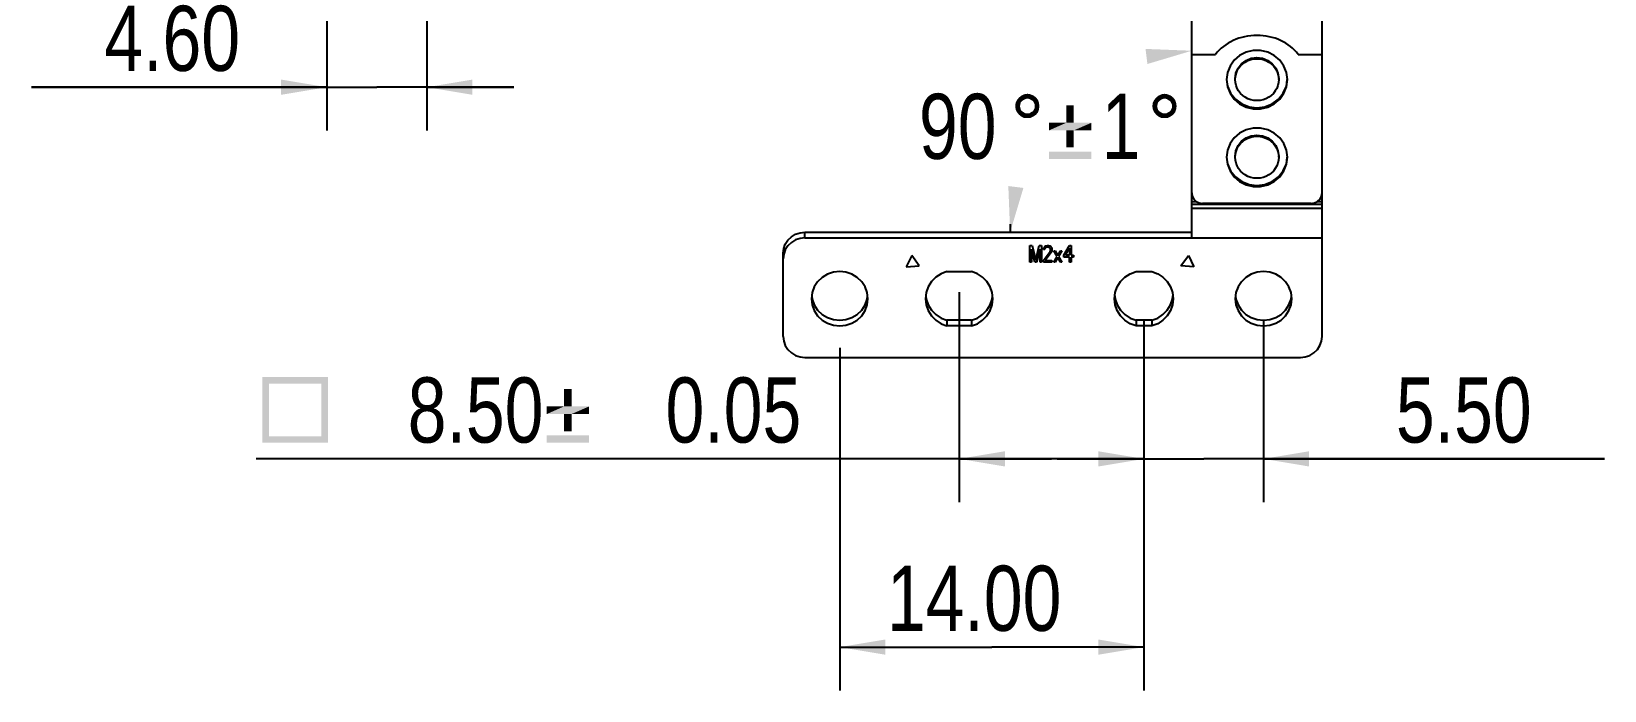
# Model space of a CAD drawing. Header units: millimetres. Extents: x 0 to 420, y 0 to 297.
# Drawn here: x 167.9 to 240.3, y 124.4 to 154.7 of the extents above; entities that cross this region are included whole.
import ezdxf
from ezdxf.enums import TextEntityAlignment as Align

# ---------------------------------------------------------------- set-up
doc = ezdxf.new("R2010")
doc.units = ezdxf.units.MM
doc.header["$LTSCALE"] = 23.1
doc.layers.get('0').update_dxf_attribs({"linetype": 'CONTINUOUS'})
doc.layers.add('ASSEM_MEM', color=7, linetype='CONTINUOUS')
doc.styles.get("Standard").update_dxf_attribs({"font": 'txt', "width": 0.8})
doc.dimstyles.new('DIMSTYLE_1', dxfattribs={"dimtxt": 3, "dimasz": 2.1, "dimexe": 2, "dimexo": 1, "dimgap": 0.75, "dimtad": 1, "dimzin": 0, "dimdsep": 46, "dimtxsty": 'STANDARD', "dimblk": '_FILLED', "dimblk1": '_FILLED', "dimblk2": '_FILLED', "dimcen": 0.09, "dimazin": 0, "dimtol": 1, "dimtp": 0.05, "dimtm": 0.05, "dimtfac": 1, "dimtofl": 0, "dimtmove": 0, "dimatfit": 3, "dimldrblk": '_FILLED', "dimfxl": 1, "dimtolj": 1, "dimtzin": 0, "dimarcsym": 0})
doc.dimstyles.new('DIMSTYLE_2', dxfattribs={"dimtxt": 3, "dimasz": 2.1, "dimexe": 2, "dimexo": 1, "dimgap": 0.75, "dimtad": 1, "dimzin": 0, "dimdsep": 46, "dimtxsty": 'STANDARD', "dimblk": '_FILLED', "dimblk1": '_FILLED', "dimblk2": '_FILLED', "dimcen": 0.09, "dimazin": 0, "dimtol": 1, "dimtp": 0.1, "dimtm": 0.1, "dimtfac": 1, "dimtofl": 0, "dimtmove": 0, "dimatfit": 3, "dimldrblk": '_FILLED', "dimfxl": 1, "dimtolj": 1, "dimtzin": 0, "dimarcsym": 0})
doc.dimstyles.new('DIMSTYLE_3', dxfattribs={"dimtxt": 3, "dimasz": 2.1, "dimexe": 2, "dimexo": 1, "dimgap": 0.75, "dimtad": 1, "dimzin": 0, "dimdsep": 46, "dimtxsty": 'STANDARD', "dimblk": '_FILLED', "dimblk1": '_FILLED', "dimblk2": '_FILLED', "dimcen": 0.09, "dimazin": 0, "dimtp": 0.01, "dimtm": 0.01, "dimtfac": 1, "dimtofl": 0, "dimtmove": 0, "dimatfit": 3, "dimldrblk": '_FILLED', "dimfxl": 1, "dimtolj": 1, "dimtzin": 0, "dimarcsym": 0})
doc.dimstyles.new('DIMSTYLE_8', dxfattribs={"dimtxt": 3, "dimasz": 2.1, "dimexe": 2, "dimexo": 1, "dimgap": 1.5, "dimtad": 0, "dimtih": 1, "dimtoh": 1, "dimdec": 0, "dimzin": 0, "dimdsep": 46, "dimtxsty": 'STANDARD', "dimblk": '_FILLED', "dimblk1": '_FILLED', "dimblk2": '_FILLED', "dimcen": 0.09, "dimazin": 0, "dimtol": 1, "dimtp": 1, "dimtm": 1, "dimtfac": 1, "dimtdec": 0, "dimtofl": 0, "dimtmove": 0, "dimatfit": 3, "dimldrblk": '_FILLED', "dimfxl": 1, "dimtolj": 1, "dimtzin": 0, "dimarcsym": 0})

# ---------------------------------------------------------------- blocks, each defined once
blk = doc.blocks.new('_FILLED')
at = {"color": 0, "linetype": 'BYBLOCK'}
blk.add_solid([(0, 0), (-1, 0.167), (-1, -0.167)], dxfattribs=at)
blk = doc.blocks.new('*D23')
at = {"color": 7, "linetype": 'CONTINUOUS'}
for p, q in [((181.479, 164.88), (181.479, 186.082)), ((227.279, 143.954), (227.279, 186.082)), ((181.479, 184.082), (204.379, 184.082)), ((227.279, 184.082), (204.379, 184.082))]:
    blk.add_line(p, q, dxfattribs=at)
at = {"color": 7, "linetype": 'CONTINUOUS', "xscale": 2.1, "yscale": 2.1, "zscale": 2.1, "rotation": 180}
blk.add_blockref('_FILLED', (181.479, 184.082), dxfattribs=at)
at = {"color": 7, "linetype": 'CONTINUOUS', "xscale": 2.1, "yscale": 2.1, "zscale": 2.1}
blk.add_blockref('_FILLED', (227.279, 184.082), dxfattribs=at)
at = {"color": 7, "linetype": 'CONTINUOUS', "width": 0.8}
for s, p in [('45.80', (201.013, 184.832)), ('0.10', (214.077, 184.832))]:
    blk.add_text(s, height=3, dxfattribs=at).set_placement(p, align=Align.CENTER)
blk = doc.blocks.new('*D33')
at = {"color": 7, "linetype": 'CONTINUOUS'}
blk.add_line((221.279, 151.839), (221.279, 154.667), dxfattribs=at)
blk.add_arc((221.279, 145.483), 8.356, 177.42297, 180, dxfattribs=at)
for points in [[(219.24, 153.228), (221.279, 153.839), (219.152, 153.923)], [(212.839, 147.61), (212.923, 145.483), (213.534, 147.522)]]:
    blk.add_solid(points, dxfattribs=at)
at = {"color": 7, "linetype": 'CONTINUOUS', "width": 0.8}
for s, p in [('90', (210.513, 148.858)), ('1', (218.025, 148.858))]:
    blk.add_text(s, height=3, dxfattribs=at).set_placement(p, align=Align.CENTER)
blk = doc.blocks.new('*D37')
at = {"color": 7, "linetype": 'CONTINUOUS'}
for p, q in [((219.079, 141.423), (219.079, 133.047)), ((224.579, 141.423), (224.579, 133.047)), ((219.079, 135.047), (215.079, 135.047)), ((215.079, 135.047), (221.829, 135.047)), ((240.274, 135.047), (221.829, 135.047)), ((224.579, 135.047), (240.274, 135.047))]:
    blk.add_line(p, q, dxfattribs=at)
at = {"color": 7, "linetype": 'CONTINUOUS', "xscale": 2.1, "yscale": 2.1, "zscale": 2.1}
blk.add_blockref('_FILLED', (219.079, 135.047), dxfattribs=at)
at = {"color": 7, "linetype": 'CONTINUOUS', "xscale": 2.1, "yscale": 2.1, "zscale": 2.1, "rotation": 180}
blk.add_blockref('_FILLED', (224.579, 135.047), dxfattribs=at)
at = {"color": 7, "linetype": 'CONTINUOUS', "insert": (230.674, 138.797), "char_height": 3, "width": 9.6, "attachment_point": 1, "line_spacing_factor": 0.9}
blk.add_mtext('5.50', dxfattribs=at)
blk = doc.blocks.new('*D38')
at = {"color": 7, "linetype": 'CONTINUOUS'}
for p, q in [((210.579, 142.727), (210.579, 133.047)), ((219.079, 141.423), (219.079, 133.047)), ((214.829, 135.047), (178.222, 135.047)), ((210.579, 135.047), (214.829, 135.047)), ((219.079, 135.047), (214.829, 135.047))]:
    blk.add_line(p, q, dxfattribs=at)
at = {"color": 7, "linetype": 'CONTINUOUS', "xscale": 2.1, "yscale": 2.1, "zscale": 2.1, "rotation": 180}
blk.add_blockref('_FILLED', (210.579, 135.047), dxfattribs=at)
at = {"color": 7, "linetype": 'CONTINUOUS', "xscale": 2.1, "yscale": 2.1, "zscale": 2.1}
blk.add_blockref('_FILLED', (219.079, 135.047), dxfattribs=at)
at = {"color": 7, "linetype": 'CONTINUOUS', "width": 0.8}
for s, p in [('8.50', (191.448, 135.797)), ('0.05', (203.312, 135.797))]:
    blk.add_text(s, height=3, dxfattribs=at).set_placement(p, align=Align.RIGHT)
blk = doc.blocks.new('*D39')
at = {"color": 7, "linetype": 'CONTINUOUS'}
for p, q in [((205.079, 140.167), (205.079, 124.379)), ((219.079, 140.119), (219.079, 124.379)), ((205.079, 126.379), (212.079, 126.379)), ((219.079, 126.379), (212.079, 126.379))]:
    blk.add_line(p, q, dxfattribs=at)
at = {"color": 7, "linetype": 'CONTINUOUS', "xscale": 2.1, "yscale": 2.1, "zscale": 2.1, "rotation": 180}
blk.add_blockref('_FILLED', (205.079, 126.379), dxfattribs=at)
at = {"color": 7, "linetype": 'CONTINUOUS', "xscale": 2.1, "yscale": 2.1, "zscale": 2.1}
blk.add_blockref('_FILLED', (219.079, 126.379), dxfattribs=at)
at = {"color": 7, "linetype": 'CONTINUOUS', "insert": (211.266, 130.129), "char_height": 3, "width": 12, "attachment_point": 2, "line_spacing_factor": 0.9}
blk.add_mtext('14.00', dxfattribs=at)
blk = doc.blocks.new('*D43')
at = {"color": 7, "linetype": 'CONTINUOUS'}
for p, q in [((181.479, 161.63), (181.479, 150.161)), ((186.079, 156.53), (186.079, 150.161)), ((181.479, 152.161), (167.889, 152.161)), ((167.889, 152.161), (183.779, 152.161)), ((190.079, 152.161), (183.779, 152.161)), ((186.079, 152.161), (190.079, 152.161))]:
    blk.add_line(p, q, dxfattribs=at)
at = {"color": 7, "linetype": 'CONTINUOUS', "xscale": 2.1, "yscale": 2.1, "zscale": 2.1}
blk.add_blockref('_FILLED', (181.479, 152.161), dxfattribs=at)
at = {"color": 7, "linetype": 'CONTINUOUS', "xscale": 2.1, "yscale": 2.1, "zscale": 2.1, "rotation": 180}
blk.add_blockref('_FILLED', (186.079, 152.161), dxfattribs=at)
at = {"color": 7, "linetype": 'CONTINUOUS', "insert": (177.489, 155.911), "char_height": 3, "width": 9.6, "attachment_point": 3, "line_spacing_factor": 0.9}
blk.add_mtext('4.60', dxfattribs=at)

msp = doc.modelspace()

# ---------------------------------------------------------------- linework, layer by layer
at = {"color": 7, "linetype": 'CONTINUOUS'}
for points in [[(213.395, 151.376), (213.154, 151.289), (213.176, 151.442)], [(213.154, 151.289), (213.395, 151.376), (213.373, 151.289)], [(213.373, 151.289), (213.176, 151.136), (213.154, 151.289)], [(213.548, 151.574), (213.482, 151.53), (213.176, 151.442)], [(213.548, 151.574), (213.176, 151.442), (213.241, 151.574)], [(213.482, 151.53), (213.416, 151.464), (213.176, 151.442)], [(213.176, 151.442), (213.416, 151.464), (213.395, 151.376)], [(213.373, 151.289), (213.395, 151.201), (213.176, 151.136)], [(213.723, 151.639), (213.241, 151.574), (213.329, 151.683)], [(213.723, 151.639), (213.635, 151.617), (213.241, 151.574)], [(213.241, 151.574), (213.635, 151.617), (213.548, 151.574)], [(214.008, 151.771), (213.329, 151.683), (213.438, 151.771)], [(213.329, 151.683), (214.008, 151.771), (214.117, 151.683)], [(213.329, 151.683), (214.117, 151.683), (213.723, 151.639)], [(213.854, 151.836), (213.438, 151.771), (213.57, 151.836)], [(213.438, 151.771), (213.854, 151.836), (214.008, 151.771)], [(213.57, 151.836), (213.723, 151.858), (213.854, 151.836)], [(213.811, 151.617), (213.723, 151.639), (214.117, 151.683)], [(213.876, 151.574), (213.811, 151.617), (214.117, 151.683)], [(213.876, 151.574), (214.117, 151.683), (214.205, 151.574)], [(214.205, 151.574), (213.964, 151.53), (213.876, 151.574)], [(214.008, 151.464), (213.964, 151.53), (214.205, 151.574)], [(214.008, 151.464), (214.205, 151.574), (214.249, 151.442)], [(214.249, 151.442), (214.051, 151.376), (214.008, 151.464)], [(214.051, 151.289), (214.051, 151.376), (214.249, 151.442)], [(214.051, 151.289), (214.249, 151.442), (214.27, 151.289)], [(214.27, 151.289), (214.051, 151.201), (214.051, 151.289)], [(214.051, 151.201), (214.27, 151.289), (214.249, 151.136)], [(215.853, 151.333), (215.503, 150.522), (215.503, 151.333)], [(215.503, 150.522), (215.853, 151.333), (215.853, 150.522)], [(219.707, 151.376), (219.466, 151.289), (219.488, 151.442)], [(219.466, 151.289), (219.707, 151.376), (219.685, 151.289)], [(219.685, 151.289), (219.488, 151.136), (219.466, 151.289)], [(219.86, 151.574), (219.794, 151.53), (219.488, 151.442)], [(219.86, 151.574), (219.488, 151.442), (219.553, 151.574)], [(219.794, 151.53), (219.729, 151.464), (219.488, 151.442)], [(219.488, 151.442), (219.729, 151.464), (219.707, 151.376)], [(219.685, 151.289), (219.707, 151.201), (219.488, 151.136)], [(220.035, 151.639), (219.553, 151.574), (219.641, 151.683)], [(220.035, 151.639), (219.947, 151.617), (219.553, 151.574)], [(219.553, 151.574), (219.947, 151.617), (219.86, 151.574)], [(220.32, 151.771), (219.641, 151.683), (219.75, 151.771)], [(219.641, 151.683), (220.32, 151.771), (220.429, 151.683)], [(219.641, 151.683), (220.429, 151.683), (220.035, 151.639)], [(220.166, 151.836), (219.75, 151.771), (219.882, 151.836)], [(219.75, 151.771), (220.166, 151.836), (220.32, 151.771)], [(219.882, 151.836), (220.035, 151.858), (220.166, 151.836)], [(220.123, 151.617), (220.035, 151.639), (220.429, 151.683)], [(220.188, 151.574), (220.123, 151.617), (220.429, 151.683)], [(220.188, 151.574), (220.429, 151.683), (220.517, 151.574)], [(220.517, 151.574), (220.276, 151.53), (220.188, 151.574)], [(220.32, 151.464), (220.276, 151.53), (220.517, 151.574)], [(220.32, 151.464), (220.517, 151.574), (220.561, 151.442)], [(220.561, 151.442), (220.364, 151.376), (220.32, 151.464)], [(220.364, 151.289), (220.364, 151.376), (220.561, 151.442)], [(220.364, 151.289), (220.561, 151.442), (220.583, 151.289)], [(220.583, 151.289), (220.364, 151.201), (220.364, 151.289)], [(220.364, 151.201), (220.583, 151.289), (220.561, 151.136)], [(213.176, 151.136), (213.395, 151.201), (213.416, 151.114)], [(213.416, 151.114), (213.241, 151.004), (213.176, 151.136)], [(213.416, 151.114), (213.482, 151.048), (213.241, 151.004)], [(213.241, 151.004), (213.482, 151.048), (213.548, 151.004)], [(213.548, 151.004), (213.329, 150.895), (213.241, 151.004)], [(213.548, 151.004), (213.635, 150.96), (213.329, 150.895)], [(213.329, 150.895), (213.811, 150.96), (214.205, 151.004)], [(213.329, 150.895), (214.205, 151.004), (214.117, 150.895)], [(213.723, 150.96), (213.811, 150.96), (213.329, 150.895)], [(213.635, 150.96), (213.723, 150.96), (213.329, 150.895)], [(214.117, 150.895), (213.438, 150.807), (213.329, 150.895)], [(213.438, 150.807), (214.117, 150.895), (213.986, 150.807)], [(213.986, 150.807), (213.57, 150.741), (213.438, 150.807)], [(213.723, 150.741), (213.57, 150.741), (213.986, 150.807)], [(213.723, 150.741), (213.986, 150.807), (213.854, 150.741)], [(214.205, 151.004), (213.811, 150.96), (213.876, 151.004)], [(213.876, 151.004), (213.964, 151.048), (214.249, 151.136)], [(213.876, 151.004), (214.249, 151.136), (214.205, 151.004)], [(213.964, 151.048), (214.008, 151.114), (214.249, 151.136)], [(214.249, 151.136), (214.008, 151.114), (214.051, 151.201)], [(219.488, 151.136), (219.707, 151.201), (219.729, 151.114)], [(219.729, 151.114), (219.553, 151.004), (219.488, 151.136)], [(219.729, 151.114), (219.794, 151.048), (219.553, 151.004)], [(219.553, 151.004), (219.794, 151.048), (219.86, 151.004)], [(219.86, 151.004), (219.641, 150.895), (219.553, 151.004)], [(219.86, 151.004), (219.947, 150.96), (219.641, 150.895)], [(219.641, 150.895), (220.123, 150.96), (220.517, 151.004)], [(219.641, 150.895), (220.517, 151.004), (220.429, 150.895)], [(220.035, 150.96), (220.123, 150.96), (219.641, 150.895)], [(219.947, 150.96), (220.035, 150.96), (219.641, 150.895)], [(220.429, 150.895), (219.75, 150.807), (219.641, 150.895)], [(219.75, 150.807), (220.429, 150.895), (220.298, 150.807)], [(220.298, 150.807), (219.882, 150.741), (219.75, 150.807)], [(220.035, 150.741), (219.882, 150.741), (220.298, 150.807)], [(220.035, 150.741), (220.298, 150.807), (220.166, 150.741)], [(220.517, 151.004), (220.123, 150.96), (220.188, 151.004)], [(220.188, 151.004), (220.276, 151.048), (220.561, 151.136)], [(220.188, 151.004), (220.561, 151.136), (220.517, 151.004)], [(220.276, 151.048), (220.32, 151.114), (220.561, 151.136)], [(220.561, 151.136), (220.32, 151.114), (220.364, 151.201)], [(215.853, 150.522), (216.663, 150.522), (214.714, 150.172)], [(215.503, 150.522), (215.853, 150.522), (214.714, 150.172)], [(215.503, 150.522), (214.714, 150.172), (214.714, 150.522)], [(215.503, 150.172), (214.714, 150.172), (216.663, 150.522)], [(215.853, 150.172), (215.503, 150.172), (216.663, 150.522)], [(215.853, 150.172), (215.503, 149.384), (215.503, 150.172)], [(215.503, 149.384), (215.853, 150.172), (215.853, 149.384)], [(215.853, 150.172), (216.663, 150.522), (216.663, 150.172)], [(216.663, 149.187), (214.714, 148.858), (214.714, 149.187)], [(214.714, 148.858), (216.663, 149.187), (216.663, 148.858)], [(178.506, 138.819), (181.528, 138.819), (178.813, 138.512)], [(178.813, 138.512), (178.506, 135.797), (178.506, 138.819)], [(178.813, 138.512), (178.813, 136.081), (178.506, 135.797)], [(181.222, 138.512), (178.813, 138.512), (181.528, 138.819)], [(181.222, 136.081), (181.222, 138.512), (181.528, 138.819)], [(181.222, 136.081), (181.528, 138.819), (181.528, 135.797)], [(192.74, 138.271), (192.39, 137.461), (192.39, 138.271)], [(192.39, 137.461), (192.74, 138.271), (192.74, 137.461)], [(192.74, 137.461), (193.55, 137.461), (191.601, 137.111)], [(192.39, 137.461), (192.74, 137.461), (191.601, 137.111)], [(192.39, 137.461), (191.601, 137.111), (191.601, 137.461)], [(192.39, 137.111), (191.601, 137.111), (193.55, 137.461)], [(192.74, 137.111), (192.39, 137.111), (193.55, 137.461)], [(192.74, 137.111), (192.39, 136.322), (192.39, 137.111)], [(192.39, 136.322), (192.74, 137.111), (192.74, 136.322)], [(192.74, 137.111), (193.55, 137.461), (193.55, 137.111)], [(193.55, 136.125), (191.601, 135.797), (191.601, 136.125)], [(191.601, 135.797), (193.55, 136.125), (193.55, 135.797)], [(178.813, 136.081), (181.222, 136.081), (178.506, 135.797)], [(181.528, 135.797), (178.506, 135.797), (181.222, 136.081)]]:
    msp.add_solid(points, dxfattribs=at)
at = {"layer": 'ASSEM_MEM', "color": 7, "linetype": 'CONTINUOUS'}
for p, q in [((227.279, 140.684), (227.279, 161.412)), ((221.279, 145.224), (221.279, 156.601)), ((221.279, 153.667), (222.376, 153.667)), ((226.183, 153.667), (227.279, 153.667)), ((225.239, 152.78), (225.269, 152.645)), ((223.279, 152.508), (223.29, 152.645)), ((223.279, 152.508), (223.279, 152.56)), ((225.269, 152.645), (225.279, 152.508)), ((225.279, 152.508), (225.279, 152.56)), ((225.239, 149.206), (225.269, 149.071)), ((223.279, 148.934), (223.29, 149.071)), ((223.279, 148.934), (223.279, 148.986)), ((225.269, 149.071), (225.279, 148.934)), ((225.279, 148.934), (225.279, 148.986)), ((221.279, 146.9), (221.487, 146.9)), ((221.279, 146.778), (227.279, 146.778)), ((227.279, 146.571), (221.279, 146.571)), ((226.779, 146.809), (221.779, 146.809)), ((227.072, 146.9), (227.279, 146.9)), ((203.479, 145.483), (221.279, 145.483)), ((203.479, 145.224), (203.479, 145.483)), ((203.479, 145.224), (227.279, 145.224)), ((213.835, 144.874), (213.934, 144.874)), ((213.835, 144.102), (213.835, 144.874)), ((213.934, 144.874), (214.099, 144.184)), ((214.099, 144.184), (214.264, 144.874)), ((214.264, 144.874), (214.363, 144.874)), ((214.363, 144.874), (214.363, 144.102)), ((214.473, 144.759), (214.517, 144.825)), ((214.517, 144.825), (214.561, 144.858)), ((214.572, 144.776), (214.539, 144.743)), ((214.561, 144.858), (214.637, 144.874)), ((214.627, 144.792), (214.572, 144.776)), ((214.67, 144.792), (214.627, 144.792)), ((214.637, 144.874), (214.681, 144.874)), ((214.725, 144.776), (214.67, 144.792)), ((214.681, 144.874), (214.747, 144.858)), ((214.758, 144.743), (214.725, 144.776)), ((214.747, 144.858), (214.791, 144.825)), ((214.791, 144.825), (214.835, 144.759)), ((215.396, 144.43), (215.659, 144.874)), ((215.659, 144.874), (215.725, 144.874)), ((215.725, 144.874), (215.725, 144.43)), ((202.479, 140.684), (202.479, 144.517)), ((208.398, 144.41), (208.146, 143.884)), ((208.744, 143.936), (208.398, 144.41)), ((213.901, 144.102), (213.835, 144.102)), ((214.055, 144.102), (213.901, 144.71)), ((213.901, 144.71), (213.901, 144.102)), ((214.143, 144.102), (214.055, 144.102)), ((214.297, 144.71), (214.143, 144.102)), ((214.297, 144.102), (214.297, 144.71)), ((214.363, 144.102), (214.297, 144.102)), ((214.451, 144.184), (214.758, 144.595)), ((214.451, 144.102), (214.451, 144.184)), ((214.846, 144.102), (214.451, 144.102)), ((214.462, 144.694), (214.473, 144.759)), ((214.517, 144.694), (214.462, 144.694)), ((214.539, 144.743), (214.517, 144.694)), ((214.813, 144.546), (214.539, 144.184)), ((214.539, 144.184), (214.846, 144.184)), ((214.78, 144.694), (214.758, 144.743)), ((214.758, 144.595), (214.78, 144.661)), ((214.78, 144.661), (214.78, 144.694)), ((214.835, 144.595), (214.813, 144.546)), ((214.835, 144.759), (214.846, 144.694)), ((214.846, 144.661), (214.835, 144.595)), ((214.846, 144.694), (214.846, 144.661)), ((214.846, 144.184), (214.846, 144.102)), ((214.934, 144.628), (215, 144.628)), ((215.088, 144.365), (214.934, 144.628)), ((214.934, 144.102), (215.088, 144.365)), ((215, 144.102), (214.934, 144.102)), ((215, 144.628), (215.121, 144.414)), ((215.121, 144.315), (215, 144.102)), ((215.121, 144.414), (215.242, 144.628)), ((215.242, 144.102), (215.121, 144.315)), ((215.308, 144.628), (215.154, 144.365)), ((215.154, 144.365), (215.308, 144.102)), ((215.242, 144.628), (215.308, 144.628)), ((215.308, 144.102), (215.242, 144.102)), ((215.396, 144.332), (215.396, 144.43)), ((215.659, 144.332), (215.396, 144.332)), ((215.473, 144.43), (215.659, 144.743)), ((215.659, 144.43), (215.473, 144.43)), ((215.659, 144.743), (215.659, 144.43)), ((215.659, 144.102), (215.659, 144.332)), ((215.725, 144.102), (215.659, 144.102)), ((215.725, 144.43), (215.835, 144.43)), ((215.835, 144.332), (215.725, 144.332)), ((215.725, 144.332), (215.725, 144.102)), ((215.835, 144.43), (215.835, 144.332)), ((220.782, 143.936), (221.128, 144.41)), ((221.128, 144.41), (221.38, 143.884)), ((208.146, 143.884), (208.744, 143.936)), ((210.015, 143.678), (211.143, 143.678)), ((218.715, 143.678), (219.443, 143.678)), ((221.38, 143.884), (220.782, 143.936)), ((203.794, 142.552), (203.812, 142.402)), ((206.347, 142.402), (206.364, 142.552)), ((209.044, 142.552), (209.061, 142.401)), ((212.098, 142.401), (212.115, 142.552)), ((217.744, 142.552), (217.761, 142.401)), ((220.398, 142.401), (220.415, 142.552)), ((223.294, 142.552), (223.312, 142.402)), ((225.847, 142.402), (225.864, 142.552)), ((211.143, 141.426), (210.015, 141.426)), ((210.015, 141.426), (210.015, 141.167)), ((211.143, 141.167), (210.015, 141.167)), ((211.143, 141.426), (211.143, 141.167)), ((219.443, 141.426), (218.715, 141.426)), ((218.715, 141.426), (218.715, 141.167)), ((219.443, 141.167), (218.715, 141.167)), ((219.443, 141.426), (219.443, 141.167)), ((203.479, 139.718), (226.279, 139.718))]:
    msp.add_line(p, q, dxfattribs=at)
for points in [[(225.679, 152.508), (225.639, 152.832), (225.519, 153.136), (225.327, 153.405), (225.075, 153.621), (224.776, 153.772), (224.448, 153.85), (224.111, 153.85), (223.783, 153.772), (223.484, 153.621), (223.231, 153.405), (223.04, 153.136), (222.92, 152.832), (222.879, 152.508)], [(223.279, 152.56), (223.313, 152.81), (223.413, 153.043), (223.572, 153.243), (223.779, 153.396), (224.021, 153.493), (224.279, 153.526), (224.538, 153.493), (224.779, 153.396), (224.987, 153.243), (225.145, 153.043), (225.245, 152.81), (225.279, 152.56)], [(223.29, 152.645), (223.32, 152.78), (223.37, 152.909), (223.438, 153.03), (223.524, 153.14), (223.625, 153.238), (223.739, 153.32), (223.864, 153.387), (223.998, 153.435), (224.137, 153.464), (224.279, 153.474)], [(224.279, 153.474), (224.422, 153.464), (224.561, 153.435), (224.695, 153.387), (224.82, 153.32), (224.934, 153.238), (225.035, 153.14), (225.121, 153.03), (225.189, 152.909), (225.239, 152.78)], [(222.879, 152.508), (222.92, 152.184), (223.04, 151.879), (223.231, 151.611), (223.484, 151.395), (223.783, 151.243), (224.111, 151.165), (224.448, 151.165), (224.776, 151.243), (225.075, 151.395), (225.327, 151.611), (225.519, 151.879), (225.639, 152.184), (225.679, 152.508)], [(222.886, 152.509), (222.927, 152.21), (223.067, 151.884), (223.289, 151.603), (223.579, 151.389), (223.917, 151.253), (224.279, 151.207), (224.642, 151.253), (224.979, 151.389), (225.269, 151.603), (225.492, 151.884), (225.632, 152.21), (225.672, 152.509)], [(224.279, 151.542), (224.137, 151.552), (223.998, 151.581), (223.864, 151.629), (223.739, 151.695), (223.625, 151.778), (223.524, 151.875), (223.438, 151.986), (223.37, 152.107), (223.32, 152.236), (223.29, 152.37), (223.279, 152.508)], [(225.279, 152.508), (225.269, 152.37), (225.239, 152.236), (225.189, 152.107), (225.121, 151.986), (225.035, 151.875), (224.934, 151.778), (224.82, 151.695), (224.695, 151.629), (224.561, 151.581), (224.422, 151.552), (224.279, 151.542)], [(225.679, 148.934), (225.639, 149.258), (225.519, 149.562), (225.327, 149.831), (225.075, 150.047), (224.776, 150.198), (224.448, 150.276), (224.111, 150.276), (223.783, 150.198), (223.484, 150.047), (223.231, 149.831), (223.04, 149.562), (222.92, 149.258), (222.879, 148.934)], [(223.279, 148.986), (223.313, 149.236), (223.413, 149.469), (223.572, 149.669), (223.779, 149.822), (224.021, 149.919), (224.279, 149.952), (224.538, 149.919), (224.779, 149.822), (224.987, 149.669), (225.145, 149.469), (225.245, 149.236), (225.279, 148.986)], [(223.29, 149.071), (223.32, 149.206), (223.37, 149.335), (223.438, 149.456), (223.524, 149.567), (223.625, 149.664), (223.739, 149.747), (223.864, 149.813), (223.998, 149.861), (224.137, 149.89), (224.279, 149.9)], [(224.279, 149.9), (224.422, 149.89), (224.561, 149.861), (224.695, 149.813), (224.82, 149.747), (224.934, 149.664), (225.035, 149.567), (225.121, 149.456), (225.189, 149.335), (225.239, 149.206)], [(222.879, 148.934), (222.92, 148.61), (223.04, 148.306), (223.231, 148.037), (223.484, 147.821), (223.783, 147.67), (224.111, 147.592), (224.448, 147.592), (224.776, 147.67), (225.075, 147.821), (225.327, 148.037), (225.519, 148.306), (225.639, 148.61), (225.679, 148.934)], [(222.886, 148.935), (222.927, 148.636), (223.067, 148.31), (223.289, 148.03), (223.579, 147.815), (223.917, 147.68), (224.279, 147.633), (224.642, 147.68), (224.979, 147.815), (225.269, 148.03), (225.492, 148.31), (225.632, 148.636), (225.672, 148.935)], [(224.279, 147.968), (224.137, 147.978), (223.998, 148.007), (223.864, 148.055), (223.739, 148.121), (223.625, 148.204), (223.524, 148.301), (223.438, 148.412), (223.37, 148.533), (223.32, 148.662), (223.29, 148.797), (223.279, 148.934)], [(225.279, 148.934), (225.269, 148.797), (225.239, 148.662), (225.189, 148.533), (225.121, 148.412), (225.035, 148.301), (224.934, 148.204), (224.82, 148.121), (224.695, 148.055), (224.561, 148.007), (224.422, 147.978), (224.279, 147.968)], [(221.279, 147.292), (221.304, 147.143), (221.375, 147.008), (221.486, 146.901), (221.625, 146.833), (221.779, 146.809)], [(226.779, 146.809), (226.934, 146.833), (227.073, 146.901), (227.184, 147.008), (227.255, 147.143), (227.279, 147.292)], [(202.479, 144.517), (202.504, 144.732), (202.578, 144.936), (202.698, 145.119), (202.856, 145.272), (203.046, 145.387), (203.257, 145.458), (203.479, 145.483)], [(203.479, 145.224), (203.257, 145.199), (203.046, 145.128), (202.856, 145.013), (202.698, 144.86), (202.578, 144.677), (202.504, 144.473), (202.479, 144.258)], [(206.379, 142.423), (206.347, 142.702), (206.251, 142.967), (206.096, 143.205), (205.89, 143.404), (205.643, 143.554), (205.369, 143.647), (205.079, 143.678), (204.79, 143.647), (204.515, 143.554), (204.269, 143.404), (204.063, 143.205), (203.908, 142.967), (203.812, 142.702), (203.779, 142.423)], [(210.015, 143.678), (209.745, 143.574), (209.504, 143.415), (209.304, 143.211), (209.154, 142.969), (209.061, 142.702), (209.029, 142.423)], [(212.129, 142.423), (212.098, 142.702), (212.005, 142.969), (211.855, 143.211), (211.655, 143.415), (211.414, 143.574), (211.143, 143.678)], [(217.729, 142.423), (217.761, 142.702), (217.854, 142.969), (218.004, 143.211), (218.204, 143.415), (218.445, 143.574), (218.715, 143.678)], [(219.443, 143.678), (219.714, 143.574), (219.955, 143.415), (220.155, 143.211), (220.305, 142.969), (220.398, 142.702), (220.429, 142.423)], [(225.879, 142.423), (225.847, 142.702), (225.751, 142.967), (225.596, 143.205), (225.39, 143.404), (225.143, 143.554), (224.869, 143.647), (224.579, 143.678), (224.29, 143.647), (224.015, 143.554), (223.769, 143.404), (223.563, 143.205), (223.408, 142.967), (223.312, 142.702), (223.279, 142.423)], [(203.779, 142.423), (203.812, 142.143), (203.908, 141.878), (204.063, 141.64), (204.269, 141.441), (204.515, 141.291), (204.79, 141.198), (205.079, 141.167), (205.369, 141.198), (205.643, 141.291), (205.89, 141.441), (206.096, 141.64), (206.251, 141.878), (206.347, 142.143), (206.379, 142.423)], [(203.812, 142.402), (203.908, 142.137), (204.063, 141.898), (204.269, 141.7), (204.515, 141.55), (204.79, 141.457), (205.079, 141.426), (205.369, 141.457), (205.643, 141.55), (205.89, 141.7), (206.096, 141.898), (206.251, 142.137), (206.347, 142.402)], [(209.029, 142.423), (209.061, 142.143), (209.154, 141.876), (209.304, 141.634), (209.504, 141.43), (209.745, 141.272), (210.015, 141.167)], [(209.061, 142.401), (209.154, 142.135), (209.304, 141.893), (209.504, 141.689), (209.745, 141.53), (210.015, 141.426)], [(211.143, 141.167), (211.414, 141.272), (211.655, 141.43), (211.855, 141.634), (212.005, 141.876), (212.098, 142.143), (212.129, 142.423)], [(211.143, 141.426), (211.414, 141.53), (211.655, 141.689), (211.855, 141.893), (212.005, 142.135), (212.098, 142.401)], [(218.715, 141.167), (218.445, 141.272), (218.204, 141.43), (218.004, 141.635), (217.854, 141.876), (217.761, 142.143), (217.729, 142.423)], [(217.761, 142.401), (217.854, 142.135), (218.004, 141.893), (218.204, 141.689), (218.445, 141.53), (218.715, 141.426)], [(220.429, 142.423), (220.398, 142.143), (220.305, 141.876), (220.155, 141.635), (219.955, 141.43), (219.714, 141.272), (219.443, 141.167)], [(219.443, 141.426), (219.714, 141.53), (219.955, 141.689), (220.155, 141.893), (220.305, 142.135), (220.398, 142.401)], [(223.279, 142.423), (223.312, 142.143), (223.408, 141.878), (223.563, 141.64), (223.769, 141.441), (224.015, 141.291), (224.29, 141.198), (224.579, 141.167), (224.869, 141.198), (225.143, 141.291), (225.39, 141.441), (225.596, 141.64), (225.751, 141.878), (225.847, 142.143), (225.879, 142.423)], [(223.312, 142.402), (223.408, 142.137), (223.563, 141.898), (223.769, 141.7), (224.015, 141.55), (224.29, 141.457), (224.579, 141.426), (224.869, 141.457), (225.143, 141.55), (225.39, 141.7), (225.596, 141.898), (225.751, 142.137), (225.847, 142.402)], [(202.479, 140.684), (202.504, 140.469), (202.578, 140.265), (202.698, 140.082), (202.856, 139.929), (203.046, 139.814), (203.257, 139.742), (203.479, 139.718)], [(226.279, 139.718), (226.502, 139.742), (226.713, 139.814), (226.903, 139.929), (227.061, 140.082), (227.18, 140.265), (227.254, 140.469), (227.279, 140.684)]]:
    msp.add_lwpolyline(points, dxfattribs=at)
msp.add_ellipse((224.279, 152.663), major_axis=(2.25, 0), ratio=0.836774, start_param=0.562536, end_param=2.579056, dxfattribs=at)

# ---------------------------------------------------------------- dimensions: what is measured, and where the dimension line sits
at = {"color": 7, "linetype": 'CONTINUOUS'}
dim = msp.add_linear_dim(base=(227.279, 184.082), p1=(181.479, 163.88), p2=(227.279, 142.954), text='{\\fSymbol_ASME;\\W1.0;Ⓟ}<>', dimstyle='DIMSTYLE_2', dxfattribs=at)
dim.commit()
dim.dimension.update_dxf_attribs({"geometry": '*D23', "text_midpoint": (206.945, 184.082), "dimtype": 160})
for base, p1, p2, picture, middle in [((186.079, 152.161), (181.479, 162.63), (186.079, 157.53), '*D43', (172.689, 152.161)), ((224.579, 135.047), (219.079, 142.423), (224.579, 142.423), '*D37', (235.474, 135.047))]:
    dim = msp.add_linear_dim(base=base, p1=p1, p2=p2, dimstyle='DIMSTYLE_3', dxfattribs=at)
    dim.commit()
    dim.dimension.update_dxf_attribs({"geometry": picture, "text_midpoint": middle, "dimtype": 160})
dim = msp.add_angular_dim_2l(base=(215.371, 151.391), line1=((221.279, 150.755), (221.279, 150.839)), line2=((214.007, 145.483), (213.923, 145.483)), dimstyle='DIMSTYLE_8', dxfattribs=at)
dim.commit()
dim.dimension.update_dxf_attribs({"geometry": '*D33', "text_midpoint": (213.669, 150.358), "dimtype": 162})
dim = msp.add_linear_dim(base=(210.579, 135.047), p1=(219.079, 142.423), p2=(210.579, 143.727), angle=180, text='{\\fSymbol_ASME;\\W1.0;□}<>', dimstyle='DIMSTYLE_1', dxfattribs=at)
dim.commit()
dim.dimension.update_dxf_attribs({"geometry": '*D38', "text_midpoint": (192.58, 135.047), "dimtype": 160})
dim = msp.add_linear_dim(base=(205.079, 126.379), p1=(219.079, 141.119), p2=(205.079, 141.167), angle=180, dimstyle='DIMSTYLE_3', dxfattribs=at)
dim.commit()
dim.dimension.update_dxf_attribs({"geometry": '*D39', "text_midpoint": (211.566, 126.379), "dimtype": 160})

doc.saveas('drawing.dxf')
